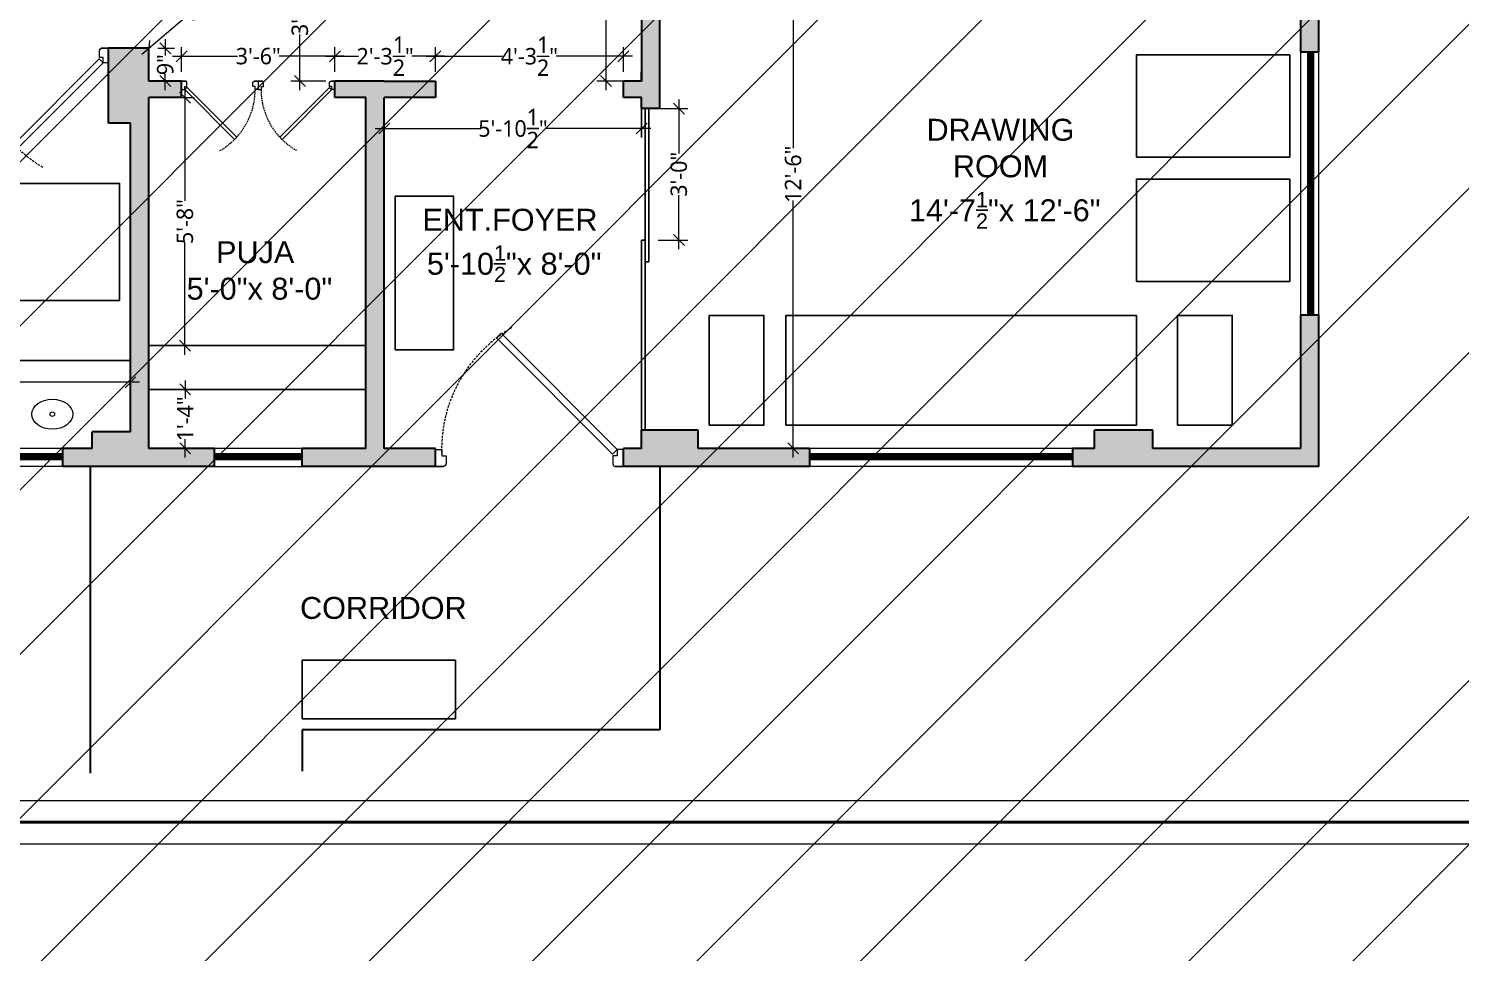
# Model space of a CAD drawing. Header units: inches. Extents: x -179 to 4134, y -2155 to 815.
# Drawn here: x 336.4 to 728.5, y -960 to -707.2 of the extents above; entities that cross this region are included whole.
import ezdxf

# ---------------------------------------------------------------- set-up
doc = ezdxf.new("R2010")
doc.units = ezdxf.units.IN
doc.header["$LTSCALE"] = 5
doc.linetypes.add('HIDDEN', pattern=[0.375, 0.25, -0.125])
for name, color, linetype, lineweight in [('DIM', 5, 'Continuous', 9), ('doors', 24, 'Continuous', 9), ('Furniture-New', 217, 'Continuous', 5), ('text', 7, 'Continuous', 5), ('title', 7, 'Continuous', 5), ('wall', 7, 'Continuous', 30), ('wall hatch', 252, 'Continuous', 5), ('window', 162, 'Continuous', 9)]:
    doc.layers.add(name, color=color, linetype=linetype, lineweight=lineweight)
doc.layers.add('FURNITURE', color=8, linetype='Continuous')
doc.styles.add('irfan', font='trebuc.ttf')
doc.styles.add('KARUN', font='arial.ttf')
doc.dimstyles.new('IRFAN', dxfattribs={"dimtxt": 4.5, "dimasz": 3, "dimexe": 2.5, "dimexo": 2.5, "dimgap": 0.09, "dimtad": 0, "dimdec": 1, "dimzin": 3, "dimdsep": 46, "dimlunit": 4, "dimtxsty": 'irfan', "dimblk": 'OBLIQUE', "dimcen": 2, "dimdle": 2.5, "dimclrd": 251, "dimclre": 251, "dimclrt": 7, "dimadec": 0, "dimazin": 0, "dimtm": 1e-09, "dimtfac": 1, "dimtdec": 1, "dimtofl": 0, "dimtmove": 0, "dimatfit": 3, "dimfxl": 2, "dimtolj": 1, "dimtzin": 0, "dimlwd": 0, "dimlwe": -1, "dimarcsym": 0})

# ---------------------------------------------------------------- blocks, each defined once
blk = doc.blocks.new('_Oblique')
at = {"color": 0, "linetype": 'ByBlock', "lineweight": -2}
blk.add_line((-0.5, -0.5), (0.5, 0.5), dxfattribs=at)
blk = doc.blocks.new('*D91')
at = {"layer": 'Defpoints', "color": 0, "transparency": 16777216}
for p in [(494.51, -667.56), (504.25, -667.56), (504.25, -721.56)]:
    blk.add_point(p, dxfattribs=at)
at = {"layer": 'DIM', "color": 251, "lineweight": 0, "ltscale": 0.25, "transparency": 16777216}
for p, q in [((494.51, -665.06), (494.51, -688.73)), ((494.51, -724.06), (494.51, -700.39))]:
    blk.add_line(p, q, dxfattribs=at)
at = {"layer": 'DIM', "color": 1, "ltscale": 0.25, "transparency": 16777216}
for p, q in [((501.75, -667.56), (492.01, -667.56)), ((501.75, -721.56), (492.01, -721.56))]:
    blk.add_line(p, q, dxfattribs=at)
at = {"layer": 'DIM', "color": 251, "linetype": 'ByBlock', "lineweight": 0, "transparency": 16777216, "xscale": 3, "yscale": 3, "zscale": 3}
for p, rotation in [((494.51, -667.56), 90), ((494.51, -721.56), 270)]:
    blk.add_blockref('_Oblique', p, dxfattribs=dict(at, rotation=rotation))
at = {"layer": 'DIM', "color": 1, "ltscale": 0.25, "transparency": 16777216, "insert": (494.51, -694.56), "char_height": 4.5, "attachment_point": 5, "rotation": 90, "style": 'irfan'}
blk.add_mtext('\\A1;4\'-6"', dxfattribs=at)
blk = doc.blocks.new('d2')
at = {"layer": 'doors'}
blk.add_lwpolyline([(-25.9, 26.27), (-2.56, 2.94), (-1.5, 4), (-24.84, 27.34), (-25.9, 26.27)], dxfattribs=at)
blk.add_lwpolyline([(-36, 0), (-34, 0), (-36, 0), (-36, 4), (-34.5, 4), (-34.5, 2.5), (-33.5, 2.5), (-33.5, 0.5), (-33.62, 0.5), (-33.62, 0.38, -0.414214), (-33.88, 0.12), (-34, 0.12), (-34, 0)], format="xyb", dxfattribs=at)
blk.add_lwpolyline([(0, 4), (-1.5, 4), (-1.5, 2.5), (-2.5, 2.5), (-2.5, 0.5), (-2.38, 0.5), (-2.38, 0.38, 0.414214), (-2.12, 0.12), (-2, 0.12), (-2, 0), (0, 0), (-2, 0), (0, 0), (0, 4)], format="xyb", close=True, dxfattribs=at)
at = {"layer": 'doors', "color": 144, "linetype": 'HIDDEN', "ltscale": 0.5}
blk.add_arc((-1.5, 4), 33.03, 120, 182.6026, dxfattribs=at)
blk = doc.blocks.new('door')
at = {"layer": 'doors', "linetype": 'Continuous'}
blk.add_line((0, 0), (0, 0), dxfattribs=at)
at = {"layer": 'doors', "xscale": -1.166666666666717, "yscale": 1.166666666666717, "zscale": 1.166666666666717, "rotation": 270}
blk.add_blockref('d2', (0, 0), dxfattribs=at)
blk = doc.blocks.new('*D120')
at = {"layer": 'Defpoints', "color": 0, "transparency": 16777216}
for p in [(547.78, -672.06), (545.75, -822.06), (547.78, -822.06)]:
    blk.add_point(p, dxfattribs=at)
at = {"layer": 'DIM', "color": 251, "lineweight": 0, "ltscale": 0.25, "transparency": 16777216}
for p, q in [((545.75, -669.56), (545.75, -739.87)), ((545.75, -824.56), (545.75, -754.25))]:
    blk.add_line(p, q, dxfattribs=at)
at = {"layer": 'DIM', "color": 1, "ltscale": 0.25, "transparency": 16777216}
for p, q in [((545.28, -672.06), (543.25, -672.06)), ((545.28, -822.06), (543.25, -822.06))]:
    blk.add_line(p, q, dxfattribs=at)
at = {"layer": 'DIM', "color": 251, "linetype": 'ByBlock', "lineweight": 0, "transparency": 16777216, "xscale": 3, "yscale": 3, "zscale": 3}
for p, rotation in [((545.75, -672.06), 90.00000000000006), ((545.75, -822.06), 270.0000000000001)]:
    blk.add_blockref('_Oblique', p, dxfattribs=dict(at, rotation=rotation))
at = {"layer": 'DIM', "color": 1, "ltscale": 0.25, "transparency": 16777216, "insert": (545.75, -747.06), "char_height": 4.5, "attachment_point": 5, "rotation": 90, "style": 'irfan'}
blk.add_mtext('\\A1;12\'-6"', dxfattribs=at)
blk = doc.blocks.new('*D121')
at = {"layer": 'Defpoints', "color": 0, "transparency": 16777216}
for p in [(378.25, -714.74), (378.25, -721.56), (420.25, -721.56)]:
    blk.add_point(p, dxfattribs=at)
at = {"layer": 'DIM', "color": 1, "ltscale": 0.25, "transparency": 16777216}
for p, q in [((378.25, -719.06), (378.25, -712.24)), ((420.25, -719.06), (420.25, -712.24))]:
    blk.add_line(p, q, dxfattribs=at)
at = {"layer": 'DIM', "color": 251, "lineweight": 0, "ltscale": 0.25, "transparency": 16777216}
for p, q in [((375.75, -714.74), (393.55, -714.74)), ((422.75, -714.74), (404.95, -714.74))]:
    blk.add_line(p, q, dxfattribs=at)
at = {"layer": 'DIM', "color": 251, "linetype": 'ByBlock', "lineweight": 0, "transparency": 16777216, "xscale": 3, "yscale": 3, "zscale": 3}
for p, rotation in [((378.25, -714.74), 179.9999999999767), ((420.25, -714.74), 359.9999999999768)]:
    blk.add_blockref('_Oblique', p, dxfattribs=dict(at, rotation=rotation))
at = {"layer": 'DIM', "color": 1, "ltscale": 0.25, "transparency": 16777216, "insert": (399.25, -714.74), "char_height": 4.5, "attachment_point": 5, "style": 'irfan'}
blk.add_mtext('\\A1;3\'-6"', dxfattribs=at)
blk = doc.blocks.new('*D122')
at = {"layer": 'Defpoints', "color": 0, "transparency": 16777216}
for p in [(499.25, -714.74), (447.75, -721.56), (499.25, -721.56)]:
    blk.add_point(p, dxfattribs=at)
at = {"layer": 'DIM', "color": 1, "ltscale": 0.25, "transparency": 16777216}
for p, q in [((447.75, -719.06), (447.75, -712.24)), ((499.25, -719.06), (499.25, -712.24))]:
    blk.add_line(p, q, dxfattribs=at)
at = {"layer": 'DIM', "color": 251, "lineweight": 0, "ltscale": 0.25, "transparency": 16777216}
for p, q in [((445.25, -714.74), (466.13, -714.74)), ((501.75, -714.74), (480.87, -714.74))]:
    blk.add_line(p, q, dxfattribs=at)
at = {"layer": 'DIM', "color": 251, "linetype": 'ByBlock', "lineweight": 0, "transparency": 16777216, "xscale": 3, "yscale": 3, "zscale": 3}
for p, rotation in [((447.75, -714.74), 179.9999999999767), ((499.25, -714.74), 359.9999999999768)]:
    blk.add_blockref('_Oblique', p, dxfattribs=dict(at, rotation=rotation))
at = {"layer": 'DIM', "color": 1, "ltscale": 0.25, "transparency": 16777216, "insert": (473.5, -714.74), "char_height": 4.5, "attachment_point": 5, "style": 'irfan'}
blk.add_mtext('\\A1;4\'-3{\\H1.000000x;\\S1/2;}"', dxfattribs=at)
blk = doc.blocks.new('*D123')
at = {"layer": 'Defpoints', "color": 0, "transparency": 16777216}
for p in [(369.25, -712.56), (369.25, -721.56), (373.77, -721.56)]:
    blk.add_point(p, dxfattribs=at)
at = {"layer": 'DIM', "color": 1, "ltscale": 0.25, "transparency": 16777216}
for p, q in [((371.75, -712.56), (376.27, -712.56)), ((371.75, -721.56), (376.27, -721.56))]:
    blk.add_line(p, q, dxfattribs=at)
at = {"layer": 'DIM', "color": 251, "lineweight": 0, "ltscale": 0.25, "transparency": 16777216}
for p, q in [((373.77, -710.06), (373.77, -714.56)), ((373.77, -724.06), (373.77, -719.55))]:
    blk.add_line(p, q, dxfattribs=at)
at = {"layer": 'DIM', "color": 251, "linetype": 'ByBlock', "lineweight": 0, "transparency": 16777216, "xscale": 3, "yscale": 3, "zscale": 3}
for p, rotation in [((373.77, -712.56), 90), ((373.77, -721.56), 270)]:
    blk.add_blockref('_Oblique', p, dxfattribs=dict(at, rotation=rotation))
at = {"layer": 'DIM', "color": 1, "ltscale": 0.25, "transparency": 16777216, "insert": (373.77, -717.06), "char_height": 4.5, "attachment_point": 5, "rotation": 90, "style": 'irfan'}
blk.add_mtext('\\A1;9"', dxfattribs=at)
blk = doc.blocks.new('*D133')
at = {"layer": 'Defpoints', "color": 0, "transparency": 16777216}
for p in [(402.35, -684.61), (369.25, -712.56), (369.25, -712.56)]:
    blk.add_point(p, dxfattribs=at)
at = {"layer": 'DIM', "color": 251, "lineweight": 0, "ltscale": 0.25, "transparency": 16777216}
for p, q in [((404.26, -683), (391.33, -693.91)), ((367.34, -714.17), (380.27, -703.25))]:
    blk.add_line(p, q, dxfattribs=at)
at = {"layer": 'DIM', "color": 251, "ltscale": 0.25, "transparency": 16777216}
for p, q in [((403.97, -686.52), (403.97, -686.52)), ((370.86, -714.47), (370.86, -714.47))]:
    blk.add_line(p, q, dxfattribs=at)
at = {"layer": 'DIM', "color": 251, "linetype": 'ByBlock', "lineweight": 0, "transparency": 16777216, "xscale": 3, "yscale": 3, "zscale": 3}
for p, rotation in [((402.35, -684.61), 40.17354956865456), ((369.25, -712.56), 220.1735495686546)]:
    blk.add_blockref('_Oblique', p, dxfattribs=dict(at, rotation=rotation))
at = {"layer": 'DIM', "color": 7, "ltscale": 0.25, "transparency": 16777216, "insert": (385.8, -698.58), "char_height": 4.5, "attachment_point": 5, "rotation": 40.1735, "style": 'irfan'}
blk.add_mtext('\\A1;3\'-7{\\H1.000000x;\\S1/2;}"', dxfattribs=at)
blk = doc.blocks.new('*D138')
at = {"layer": 'Defpoints', "color": 0, "transparency": 16777216}
for p in [(506.25, -729.06), (506.25, -765.06), (514.44, -765.06)]:
    blk.add_point(p, dxfattribs=at)
at = {"layer": 'DIM', "color": 251, "ltscale": 0.25, "transparency": 16777216}
for p, q in [((508.75, -729.06), (516.94, -729.06)), ((508.75, -765.06), (516.94, -765.06))]:
    blk.add_line(p, q, dxfattribs=at)
at = {"layer": 'DIM', "color": 251, "lineweight": 0, "ltscale": 0.25, "transparency": 16777216}
for p, q in [((514.44, -726.56), (514.44, -741.36)), ((514.44, -767.56), (514.44, -752.76))]:
    blk.add_line(p, q, dxfattribs=at)
at = {"layer": 'DIM', "color": 251, "linetype": 'ByBlock', "lineweight": 0, "transparency": 16777216, "xscale": 3, "yscale": 3, "zscale": 3}
for p, rotation in [((514.44, -729.06), 90), ((514.44, -765.06), 270)]:
    blk.add_blockref('_Oblique', p, dxfattribs=dict(at, rotation=rotation))
at = {"layer": 'DIM', "color": 7, "ltscale": 0.25, "transparency": 16777216, "insert": (514.44, -747.06), "char_height": 4.5, "attachment_point": 5, "rotation": 90, "style": 'irfan'}
blk.add_mtext('\\A1;{\\C240;3\'-0"}', dxfattribs=at)
blk = doc.blocks.new('*D139')
at = {"layer": 'Defpoints', "color": 0, "transparency": 16777216}
for p in [(447.75, -714.74), (447.75, -714.74), (420.25, -721.56)]:
    blk.add_point(p, dxfattribs=at)
at = {"layer": 'DIM', "color": 1, "ltscale": 0.25, "transparency": 16777216}
for p, q in [((420.25, -719.06), (420.25, -712.24)), ((447.75, -712.24), (447.75, -712.24))]:
    blk.add_line(p, q, dxfattribs=at)
at = {"layer": 'DIM', "color": 251, "lineweight": 0, "ltscale": 0.25, "transparency": 16777216}
for p, q in [((417.75, -714.74), (426.68, -714.74)), ((450.25, -714.74), (441.32, -714.74))]:
    blk.add_line(p, q, dxfattribs=at)
at = {"layer": 'DIM', "color": 251, "linetype": 'ByBlock', "lineweight": 0, "transparency": 16777216, "xscale": 3, "yscale": 3, "zscale": 3}
for p, rotation in [((420.25, -714.74), 179.9999999999768), ((447.75, -714.74), 359.9999999999768)]:
    blk.add_blockref('_Oblique', p, dxfattribs=dict(at, rotation=rotation))
at = {"layer": 'DIM', "color": 1, "ltscale": 0.25, "transparency": 16777216, "insert": (434, -714.74), "char_height": 4.5, "attachment_point": 5, "style": 'irfan'}
blk.add_mtext('\\A1;2\'-3{\\H1.000000x;\\S1/2;}"', dxfattribs=at)
blk = doc.blocks.new('*D144')
at = {"layer": 'Defpoints', "color": 0, "transparency": 16777216}
for p in [(220.25, -798.06), (364.25, -798.06), (364.25, -803.96)]:
    blk.add_point(p, dxfattribs=at)
at = {"layer": 'DIM', "color": 251, "ltscale": 0.25, "transparency": 16777216}
for p, q in [((220.25, -800.56), (220.25, -806.46)), ((364.25, -800.56), (364.25, -806.46))]:
    blk.add_line(p, q, dxfattribs=at)
at = {"layer": 'DIM', "color": 251, "lineweight": 0, "ltscale": 0.25, "transparency": 16777216}
for p, q in [((217.75, -803.96), (285.06, -803.96)), ((366.75, -803.96), (299.44, -803.96))]:
    blk.add_line(p, q, dxfattribs=at)
at = {"layer": 'DIM', "color": 251, "linetype": 'ByBlock', "lineweight": 0, "transparency": 16777216, "xscale": 3, "yscale": 3, "zscale": 3, "rotation": 180}
blk.add_blockref('_Oblique', (220.25, -803.96), dxfattribs=at)
at = {"layer": 'DIM', "color": 251, "linetype": 'ByBlock', "lineweight": 0, "transparency": 16777216, "xscale": 3, "yscale": 3, "zscale": 3}
blk.add_blockref('_Oblique', (364.25, -803.96), dxfattribs=at)
at = {"layer": 'DIM', "color": 7, "ltscale": 0.25, "transparency": 16777216, "insert": (292.25, -803.96), "char_height": 4.5, "attachment_point": 5, "style": 'irfan'}
blk.add_mtext('\\A1;12\'-0"', dxfattribs=at)
blk = doc.blocks.new('*D150')
at = {"color": 251, "ltscale": 0.25, "transparency": 16777216}
for p, q in [((433.75, -728.56), (433.75, -737.03)), ((504.25, -728.56), (504.25, -737.03))]:
    blk.add_line(p, q, dxfattribs=at)
at = {"color": 251, "lineweight": 0, "ltscale": 0.25, "transparency": 16777216}
for p, q in [((431.25, -734.53), (460.16, -734.53)), ((506.75, -734.53), (477.84, -734.53))]:
    blk.add_line(p, q, dxfattribs=at)
at = {"layer": 'Defpoints', "color": 0, "transparency": 16777216}
for p in [(433.75, -726.06), (504.25, -726.06), (504.25, -734.53)]:
    blk.add_point(p, dxfattribs=at)
at = {"color": 251, "linetype": 'ByBlock', "lineweight": 0, "transparency": 16777216, "xscale": 3, "yscale": 3, "zscale": 3, "rotation": 180}
blk.add_blockref('_Oblique', (433.75, -734.53), dxfattribs=at)
at = {"color": 251, "linetype": 'ByBlock', "lineweight": 0, "transparency": 16777216, "xscale": 3, "yscale": 3, "zscale": 3}
blk.add_blockref('_Oblique', (504.25, -734.53), dxfattribs=at)
at = {"color": 7, "ltscale": 0.25, "transparency": 16777216, "insert": (469, -734.53), "char_height": 4.5, "attachment_point": 5, "style": 'irfan'}
blk.add_mtext('\\A1;5\'-10{\\H1.000000x;\\S1/2;}"', dxfattribs=at)
blk = doc.blocks.new('*D151')
at = {"layer": 'Defpoints', "color": 0, "transparency": 16777216}
for p in [(402.35, -684.61), (410.65, -721.56), (420.25, -721.56)]:
    blk.add_point(p, dxfattribs=at)
at = {"layer": 'DIM', "color": 251, "lineweight": 0, "ltscale": 0.25, "transparency": 16777216}
for p, q in [((410.65, -682.11), (410.65, -697.38)), ((410.65, -724.06), (410.65, -708.79))]:
    blk.add_line(p, q, dxfattribs=at)
at = {"layer": 'DIM', "color": 251, "ltscale": 0.25, "transparency": 16777216}
for p, q in [((404.85, -684.61), (413.15, -684.61)), ((417.75, -721.56), (408.15, -721.56))]:
    blk.add_line(p, q, dxfattribs=at)
at = {"layer": 'DIM', "color": 251, "linetype": 'ByBlock', "lineweight": 0, "transparency": 16777216, "xscale": 3, "yscale": 3, "zscale": 3}
for p, rotation in [((410.65, -684.61), 90), ((410.65, -721.56), 270)]:
    blk.add_blockref('_Oblique', p, dxfattribs=dict(at, rotation=rotation))
at = {"layer": 'DIM', "color": 7, "ltscale": 0.25, "transparency": 16777216, "insert": (410.65, -703.08), "char_height": 4.5, "attachment_point": 5, "rotation": 90, "style": 'irfan'}
blk.add_mtext('\\A1;3\'-1"', dxfattribs=at)
blk = doc.blocks.new('*D169')
at = {"layer": 'Defpoints', "color": 0, "transparency": 16777216}
for p in [(369.25, -805.95), (369.25, -822.06), (379.23, -822.06)]:
    blk.add_point(p, dxfattribs=at)
at = {"layer": 'Furniture-New', "color": 251, "lineweight": 0, "ltscale": 0.25, "transparency": 16777216}
for p, q in [((379.23, -803.45), (379.23, -808.44)), ((379.23, -824.56), (379.23, -819.57))]:
    blk.add_line(p, q, dxfattribs=at)
at = {"layer": 'Furniture-New', "color": 251, "ltscale": 0.25, "transparency": 16777216}
for p, q in [((371.75, -805.95), (381.73, -805.95)), ((371.75, -822.06), (381.73, -822.06))]:
    blk.add_line(p, q, dxfattribs=at)
at = {"layer": 'Furniture-New', "color": 251, "linetype": 'ByBlock', "lineweight": 0, "transparency": 16777216, "xscale": 3, "yscale": 3, "zscale": 3}
for p, rotation in [((379.23, -805.95), 90), ((379.23, -822.06), 270)]:
    blk.add_blockref('_Oblique', p, dxfattribs=dict(at, rotation=rotation))
at = {"layer": 'Furniture-New', "color": 7, "ltscale": 0.25, "transparency": 16777216, "insert": (379.23, -814), "char_height": 4.5, "attachment_point": 5, "rotation": 90, "style": 'irfan'}
blk.add_mtext('\\A1;1\'-4"', dxfattribs=at)
blk = doc.blocks.new('*D170')
at = {"layer": 'Defpoints', "color": 0, "transparency": 16777216}
for p in [(369.25, -726.06), (379.17, -726.06), (369.25, -793.95)]:
    blk.add_point(p, dxfattribs=at)
at = {"layer": 'Furniture-New', "color": 251, "lineweight": 0, "ltscale": 0.25, "transparency": 16777216}
for p, q in [((379.17, -723.56), (379.17, -754.33)), ((379.17, -796.45), (379.17, -765.67))]:
    blk.add_line(p, q, dxfattribs=at)
at = {"layer": 'Furniture-New', "color": 251, "ltscale": 0.25, "transparency": 16777216}
for p, q in [((371.75, -726.06), (381.67, -726.06)), ((371.75, -793.95), (381.67, -793.95))]:
    blk.add_line(p, q, dxfattribs=at)
at = {"layer": 'Furniture-New', "color": 251, "linetype": 'ByBlock', "lineweight": 0, "transparency": 16777216, "xscale": 3, "yscale": 3, "zscale": 3}
for p, rotation in [((379.17, -726.06), 90), ((379.17, -793.95), 270)]:
    blk.add_blockref('_Oblique', p, dxfattribs=dict(at, rotation=rotation))
at = {"layer": 'Furniture-New', "color": 7, "ltscale": 0.25, "transparency": 16777216, "insert": (379.17, -760), "char_height": 4.5, "attachment_point": 5, "rotation": 90, "style": 'irfan'}
blk.add_mtext('\\A1;5\'-8"', dxfattribs=at)

msp = doc.modelspace()

# ---------------------------------------------------------------- hatches: boundary and pattern name
at = {"lineweight": 15, "ltscale": 0.25, "transparency": 33554687}
h = msp.add_hatch(dxfattribs=at)
h.set_pattern_fill('ANSI31', color=256, scale=10)
h.paths.add_polyline_path([(-179.41, 814.5), (2097.9, 814.5), (2097.9, -2154.98), (-179.41, -2154.98)])
at = {"layer": 'wall hatch', "ltscale": 0.25}
h = msp.add_hatch(color=256, dxfattribs=at)
h.dxf.hatch_style = 1
h.paths.add_polyline_path([(689.75, -672.06), (722.25, -672.06), (722.25, -631.31), (717.25, -631.31), (717.25, -637.31), (717.25, -667.56), (631.75, -667.56), (626.75, -667.56), (514.25, -667.56), (514.25, -672.06), (671.75, -672.06), (671.75, -677.06), (684.75, -677.06), (684.75, -713.56), (689.75, -713.56)])
h = msp.add_hatch(color=256, dxfattribs=at)
h.dxf.hatch_style = 1
h.paths.add_polyline_path([(514.25, -667.56), (504.25, -667.56), (504.25, -721.56), (499.25, -721.56), (499.25, -726.06), (504.25, -726.06), (504.25, -729.06), (509.25, -729.06), (509.25, -684.06), (514.25, -684.06)])
h = msp.add_hatch(color=256, dxfattribs=at)
h.dxf.hatch_style = 1
h.paths.add_polyline_path([(387.25, -822.06), (369.25, -822.06), (369.25, -726.06), (378.25, -726.06), (378.25, -721.56), (369.25, -721.56), (369.25, -712.56), (358.25, -712.56), (358.25, -733.06), (364.25, -733.06), (364.25, -817.56), (353.75, -817.56), (353.75, -822.06), (345.75, -822.06), (345.75, -827.06), (387.25, -827.06)])
h = msp.add_hatch(color=256, dxfattribs=at)
h.dxf.hatch_style = 1
h.paths.add_polyline_path([(447.75, -721.56), (433.75, -721.56), (433.75, -726.06), (447.75, -726.06)], flags=17)
h.paths.add_polyline_path([(447.75, -822.06), (433.75, -822.06), (433.75, -726.06), (433.75, -721.56), (420.25, -721.56), (420.25, -726.06), (428.75, -726.06), (428.75, -822.06), (411.25, -822.06), (411.25, -827.06), (447.75, -827.06)])
h = msp.add_hatch(color=256, dxfattribs=at)
h.dxf.hatch_style = 1
h.paths.add_polyline_path([(689.75, -785.56), (684.75, -785.56), (684.75, -822.06), (644.25, -822.06), (644.25, -817.06), (628.25, -817.06), (628.25, -822.06), (622.25, -822.06), (622.25, -827.06), (689.75, -827.06)])
h = msp.add_hatch(color=256, dxfattribs=at)
h.dxf.hatch_style = 1
h.paths.add_polyline_path([(550.25, -822.06), (509.25, -822.06), (509.25, -817.06), (504.25, -817.06), (504.25, -822.06), (499.25, -822.06), (499.25, -827.06), (550.25, -827.06)])
h = msp.add_hatch(color=256, dxfattribs=at)
h.dxf.hatch_style = 1
h.paths.add_polyline_path([(519.75, -817.06), (509.25, -817.06), (509.25, -822.06), (519.75, -822.06)])

# ---------------------------------------------------------------- linework, layer by layer
at = {"layer": 'doors', "linetype": 'Continuous'}
msp.add_line((499.25, -827.06), (499.25, -827.06), dxfattribs=at)
at = {"layer": 'doors'}
msp.add_lwpolyline([(464.49, -791.86), (496.26, -823.63), (497.5, -822.4), (465.76, -790.52), (464.49, -791.86)], dxfattribs=at)
msp.add_lwpolyline([(447.75, -827.06), (450.08, -827.06), (447.75, -827.06), (447.75, -822.4), (449.5, -822.4), (449.5, -824.15), (450.67, -824.15), (450.67, -826.47), (450.52, -826.47), (450.52, -826.62, -0.414214), (450.23, -826.91), (450.08, -826.91), (450.08, -827.06)], format="xyb", dxfattribs=at)
msp.add_lwpolyline([(499.25, -822.4), (497.5, -822.4), (497.5, -824.14), (496.33, -824.14), (496.33, -826.47), (496.48, -826.47), (496.48, -826.62, 0.414214), (496.77, -826.91), (496.92, -826.91), (496.92, -827.06), (499.25, -827.06), (496.92, -827.06), (499.25, -827.06), (499.25, -822.4)], format="xyb", close=True, dxfattribs=at)
at = {"layer": 'doors', "color": 144, "linetype": 'HIDDEN', "ltscale": 0.5}
msp.add_arc((488, -822.4), 38.54, 120, 182.6026, dxfattribs=at)
at = {"layer": 'FURNITURE', "lineweight": 5}
msp.add_circle((342.84, -812.72), 0.625, dxfattribs=at)
msp.add_ellipse((342.84, -812.72), major_axis=(-5.62, 0), ratio=0.731859, dxfattribs=at)
at = {"layer": 'Furniture-New', "lineweight": -2, "ltscale": 0.25}
for p, q in [((433.75, -822.06), (433.75, -726.06)), ((369.25, -793.95), (428.75, -793.95)), ((369.25, -805.95), (428.75, -805.95))]:
    msp.add_line(p, q, dxfattribs=at)
for points in [[(639.75, -742.38), (639.75, -714.38), (681.75, -714.38), (681.75, -742.38), (639.75, -742.38)], [(639.75, -776.38), (639.75, -748.38), (681.75, -748.38), (681.75, -776.38), (639.75, -776.38)], [(324.25, -781.56), (361.25, -781.56), (361.25, -749.56), (324.25, -749.56), (324.25, -781.56)], [(436.75, -753.06), (452.75, -753.06), (452.75, -795.06), (436.75, -795.06), (436.75, -753.06)], [(522.75, -815.7), (537.75, -815.7), (537.75, -785.7), (522.75, -785.7), (522.75, -815.7)], [(543.75, -815.7), (639.75, -815.7), (639.75, -785.7), (543.75, -785.7), (543.75, -815.7)], [(651, -815.7), (666, -815.7), (666, -785.7), (651, -785.7), (651, -815.7)], [(411.25, -896.06), (411.25, -880.06), (453.25, -880.06), (453.25, -896.06), (411.25, -896.06)]]:
    msp.add_lwpolyline(points, dxfattribs=at)
at = {"layer": 'title'}
for points in [[(915.51, -930.3), (915.51, -312.31), (41.49, -312.31), (41.49, -930.3)], [(904.99, -322.83), (52.01, -322.83), (52.01, -918.41), (904.99, -918.41)]]:
    msp.add_lwpolyline(points, close=True, dxfattribs=at)
at = {"layer": 'title', "color": 7, "linetype": 'Continuous', "const_width": 0.902}
msp.add_lwpolyline([(909.57, -318.25), (47.42, -318.25), (47.42, -924.37), (909.57, -924.37)], close=True, dxfattribs=at)
at = {"layer": 'wall', "ltscale": 0.25}
for p, q in [((689.75, -713.56), (689.75, -672.06)), ((684.75, -713.56), (684.75, -677.06)), ((504.25, -684.06), (504.25, -721.56)), ((509.25, -729.06), (509.25, -684.06)), ((364.25, -712.56), (358.25, -712.56)), ((369.25, -712.56), (358.25, -712.56)), ((358.25, -733.06), (358.25, -712.56)), ((369.25, -721.56), (369.25, -712.56)), ((684.75, -713.56), (689.75, -713.56)), ((504.25, -721.56), (504.25, -719.06)), ((509.25, -729.06), (509.25, -719.06)), ((378.25, -721.56), (369.25, -721.56)), ((378.25, -726.06), (378.25, -721.56)), ((433.75, -721.56), (420.25, -721.56)), ((420.25, -726.06), (420.25, -721.56)), ((433.75, -721.56), (447.75, -721.56)), ((447.75, -721.56), (447.75, -726.06)), ((504.25, -721.56), (499.25, -721.56)), ((499.25, -726.06), (499.25, -721.56)), ((378.25, -726.06), (369.25, -726.06)), ((369.25, -822.06), (369.25, -726.06)), ((428.75, -726.06), (420.25, -726.06)), ((428.75, -822.06), (428.75, -726.06)), ((433.75, -822.06), (433.75, -726.06)), ((447.75, -726.06), (433.75, -726.06)), ((504.25, -726.06), (499.25, -726.06)), ((504.25, -729.06), (504.25, -726.06)), ((509.25, -729.06), (504.25, -729.06)), ((364.25, -733.06), (358.25, -733.06)), ((364.25, -817.56), (364.25, -733.06)), ((684.75, -822.06), (684.75, -785.56)), ((684.75, -785.56), (689.75, -785.56)), ((689.75, -827.06), (689.75, -785.56)), ((364.25, -817.56), (353.75, -817.56)), ((353.75, -822.06), (353.75, -817.56)), ((509.25, -817.06), (504.25, -817.06)), ((504.25, -822.06), (504.25, -817.06)), ((519.75, -817.06), (509.25, -817.06)), ((519.75, -822.06), (519.75, -817.06)), ((644.25, -817.06), (628.25, -817.06)), ((628.25, -822.06), (628.25, -817.06)), ((644.25, -822.06), (644.25, -817.06)), ((353.75, -822.06), (345.75, -822.06)), ((345.75, -827.06), (345.75, -822.06)), ((387.25, -822.06), (369.25, -822.06)), ((387.25, -827.06), (387.25, -822.06)), ((428.75, -822.06), (411.25, -822.06)), ((411.25, -827.06), (411.25, -822.06)), ((447.75, -822.06), (433.75, -822.06)), ((447.75, -827.06), (447.75, -822.06)), ((504.25, -822.06), (499.25, -822.06)), ((499.25, -827.06), (499.25, -822.06)), ((550.25, -822.06), (519.75, -822.06)), ((550.25, -822.06), (550.25, -827.06)), ((622.25, -822.06), (622.25, -827.06)), ((628.25, -822.06), (622.25, -822.06)), ((684.75, -822.06), (644.25, -822.06)), ((387.25, -827.06), (345.75, -827.06)), ((353.25, -827.06), (353.25, -910.92)), ((447.75, -827.06), (411.25, -827.06)), ((550.25, -827.06), (499.25, -827.06)), ((509.25, -827.06), (509.25, -899.06)), ((689.75, -827.06), (622.25, -827.06)), ((509.25, -899.06), (411.25, -899.06)), ((411.25, -899.06), (411.25, -910.4))]:
    msp.add_line(p, q, dxfattribs=at)
at = {"layer": 'wall', "color": 152, "lineweight": -3, "ltscale": 0.25, "true_color": 0x2776bb}
for p, q in [((505.05, -729.06), (504.65, -729.06)), ((506.25, -729.06), (505.25, -729.06)), ((505.25, -729.06), (505.25, -771.06)), ((506.25, -771.06), (506.25, -729.06)), ((504.25, -817.06), (504.25, -765.06)), ((504.25, -765.06), (505.25, -765.06)), ((505.25, -765.06), (505.25, -817.06)), ((505.25, -771.06), (506.25, -771.06))]:
    msp.add_line(p, q, dxfattribs=at)
at = {"layer": 'wall', "color": 25, "lineweight": -2, "ltscale": 0.25}
msp.add_line((364.25, -798.06), (220.25, -798.06), dxfattribs=at)
at = {"layer": 'window', "color": 29, "ltscale": 0.25}
for p, q in [((684.75, -785.56), (684.75, -713.56)), ((689.75, -785.56), (689.75, -713.56)), ((345.75, -822.06), (285.75, -822.06)), ((411.25, -822.06), (387.25, -822.06)), ((622.25, -822.06), (550.25, -822.06)), ((345.75, -827.06), (285.75, -827.06)), ((387.25, -827.06), (411.25, -827.06)), ((622.25, -827.06), (550.25, -827.06))]:
    msp.add_line(p, q, dxfattribs=at)
at = {"layer": 'window', "color": 5, "ltscale": 0.25, "const_width": 2}
for points in [[(687.5, -785.56), (687.5, -713.56)], [(345.75, -824.31), (285.75, -824.31)], [(387.25, -824.31), (411.25, -824.31)], [(622.25, -824.31), (550.25, -824.31)]]:
    msp.add_lwpolyline(points, dxfattribs=at)

# ---------------------------------------------------------------- block references
at = {"layer": 'doors', "linetype": 'ByBlock', "lineweight": 0, "xscale": 0.8571428571562606, "yscale": 0.8571428571562606, "zscale": 0.8571428571562606, "rotation": 270}
msp.add_blockref('door', (358.25, -712.56), dxfattribs=at)
at = {"layer": 'doors', "linetype": 'ByBlock', "yscale": 0.5, "zscale": 0.5}
for p, xscale, rotation in [((378.25, -721.56), -0.5, 89.99999999999999), ((420.25, -721.56), 0.5, 270)]:
    msp.add_blockref('door', p, dxfattribs=dict(at, xscale=xscale, rotation=rotation))

# ---------------------------------------------------------------- texts
at = {"layer": 'text', "lineweight": 25, "char_height": 6, "width": 73.8995, "attachment_point": 9, "style": 'KARUN'}
for s, insert in [('\\A1;\\pxqc,t10;DRAWING\\PROOM\\P 14\'-7{\\H0.7x;\\S1/2;}"x 12\'-6"', (639.48, -761.95)), ('\\A1;\\pxqc,t10;ENT.FOYER\\P 5\'-10{\\H0.7x;\\S1/2;}"x 8\'-0"', (505.13, -776.58)), ('\\A1;\\pxqc,t10;PUJA\\P 5\'-0"x 8\'-0"', (435.36, -781.45)), ('\\A1;\\pxqc,t10;CORRIDOR', (470.46, -868.82))]:
    msp.add_mtext(s, dxfattribs=dict(at, insert=insert))

# ---------------------------------------------------------------- dimensions: what is measured, and where the dimension line sits
at = {"color": 25, "ltscale": 0.25}
dim = msp.add_linear_dim(base=(504.25, -734.53), p1=(433.75, -726.06), p2=(504.25, -726.06), dimstyle='IRFAN', override={"dimpost": '\\X'}, dxfattribs=at)
dim.commit()
dim.dimension.update_dxf_attribs({"geometry": '*D150', "text_midpoint": (469, -734.53)})
at = {"layer": 'DIM', "ltscale": 0.25}
for p1, p2, distance, override, picture, middle in [((504.25, -721.56), (504.25, -667.56), 9.74, {"dimpost": '\\X', "dimclre": 1, "dimclrt": 1}, '*D91', (494.51, -694.56)), ((547.78, -672.06), (547.78, -822.06), -2.03, {"dimpost": '\\X', "dimclre": 1, "dimclrt": 1}, '*D120', (545.75, -747.06)), ((402.35, -684.61), (369.25, -712.56), 0, {"dimpost": '\\X'}, '*D133', (385.8, -698.58)), ((369.25, -712.56), (369.25, -721.56), 4.52, {"dimpost": '\\X', "dimclre": 1, "dimclrt": 1, "dimtmove": 1}, '*D123', (373.77, -717.06))]:
    dim = msp.add_aligned_dim(p1=p1, p2=p2, distance=distance, dimstyle='IRFAN', override=override, dxfattribs=at)
    dim.commit()
    dim.dimension.update_dxf_attribs({"geometry": picture, "text_midpoint": middle})
at = {"layer": 'DIM', "color": 25, "ltscale": 0.25}
dim = msp.add_linear_dim(base=(410.6538, -721.558), p1=(402.354, -684.6094), p2=(420.2504, -721.558), angle=90, dimstyle='IRFAN', override={"dimpost": '\\X'}, dxfattribs=at)
dim.commit()
dim.dimension.update_dxf_attribs({"geometry": '*D151', "text_midpoint": (410.6538, -703.0837)})
at = {"layer": 'DIM', "color": 152, "ltscale": 0.25, "true_color": 0x2776bb}
dim = msp.add_linear_dim(base=(447.75, -714.74), p1=(420.25, -721.56), p2=(447.75, -714.74), dimstyle='IRFAN', override={"dimpost": '\\X', "dimclre": 1, "dimclrt": 1, "dimtmove": 1}, dxfattribs=at)
dim.commit()
dim.dimension.update_dxf_attribs({"geometry": '*D139', "text_midpoint": (434, -714.74)})
at = {"layer": 'DIM', "ltscale": 0.25}
for base, p1, p2, override, picture, middle in [((499.25, -714.74), (447.75, -721.56), (499.25, -721.56), {"dimpost": '\\X', "dimclre": 1, "dimclrt": 1, "dimtmove": 1}, '*D122', (473.5, -714.74)), ((378.25, -714.74), (420.25, -721.56), (378.25, -721.56), {"dimpost": '\\X', "dimclre": 1, "dimclrt": 1, "dimtmove": 1}, '*D121', (399.25, -714.74)), ((364.25, -803.96), (220.25, -798.06), (364.25, -798.06), {"dimpost": '\\X'}, '*D144', (292.25, -803.96))]:
    dim = msp.add_linear_dim(base=base, p1=p1, p2=p2, dimstyle='IRFAN', override=override, dxfattribs=at)
    dim.commit()
    dim.dimension.update_dxf_attribs({"geometry": picture, "text_midpoint": middle})
at = {"layer": 'DIM', "color": 240, "ltscale": 0.25, "true_color": 0xed1f24}
dim = msp.add_linear_dim(base=(514.44, -765.06), p1=(506.25, -729.06), p2=(506.25, -765.06), angle=90, text='{\\C240;<>}', dimstyle='IRFAN', override={"dimpost": '\\X'}, dxfattribs=at)
dim.commit()
dim.dimension.update_dxf_attribs({"geometry": '*D138', "text_midpoint": (514.44, -747.06)})
at = {"layer": 'Furniture-New', "ltscale": 0.25}
for base, p1, p2, picture, middle in [((379.17, -726.06), (369.25, -793.95), (369.25, -726.06), '*D170', (379.17, -760)), ((379.23, -822.06), (369.25, -805.95), (369.25, -822.06), '*D169', (379.23, -814))]:
    dim = msp.add_linear_dim(base=base, p1=p1, p2=p2, angle=90, dimstyle='IRFAN', override={"dimpost": '\\X'}, dxfattribs=at)
    dim.commit()
    dim.dimension.update_dxf_attribs({"geometry": picture, "text_midpoint": middle})

doc.saveas('drawing.dxf')
